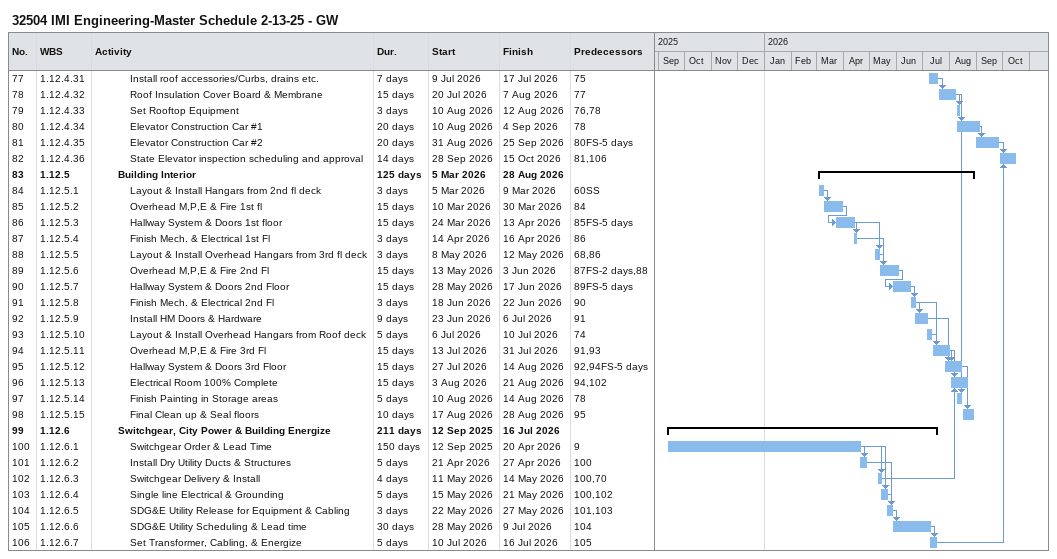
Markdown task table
32504 IMI Engineering-Master Schedule 2-13-25 - GW

| ID | WBS | Task | Duration | Start | Finish | Predecessors |
|---|---|---|---|---|---|---|
| 77 | 1.12.4.31 | Install roof accessories/Curbs, drains etc. | 7d | 2026-07-09 | 2026-07-17 | 75 |
| 78 | 1.12.4.32 | Roof Insulation Cover Board & Membrane | 15d | 2026-07-20 | 2026-08-07 | 77 |
| 79 | 1.12.4.33 | Set Rooftop Equipment | 3d | 2026-08-10 | 2026-08-12 | 76, 78 |
| 80 | 1.12.4.34 | Elevator Construction Car #1 | 20d | 2026-08-10 | 2026-09-04 | 78 |
| 81 | 1.12.4.35 | Elevator Construction Car #2 | 20d | 2026-08-31 | 2026-09-25 | 80FS-5d |
| 82 | 1.12.4.36 | State Elevator inspection scheduling and approval | 14d | 2026-09-28 | 2026-10-15 | 81, 106 |
| 83 | 1.12.5 | **Building Interior** | 125d | 2026-03-05 | 2026-08-28 |  |
| 84 | 1.12.5.1 | Layout & Install Hangars from 2nd fl deck | 3d | 2026-03-05 | 2026-03-09 | 60SS |
| 85 | 1.12.5.2 | Overhead M,P,E & Fire 1st fl | 15d | 2026-03-10 | 2026-03-30 | 84 |
| 86 | 1.12.5.3 | Hallway System & Doors 1st floor | 15d | 2026-03-24 | 2026-04-13 | 85FS-5d |
| 87 | 1.12.5.4 | Finish Mech. & Electrical 1st Fl | 3d | 2026-04-14 | 2026-04-16 | 86 |
| 88 | 1.12.5.5 | Layout & Install Overhead Hangars from 3rd fl deck | 3d | 2026-05-08 | 2026-05-12 | 68, 86 |
| 89 | 1.12.5.6 | Overhead M,P,E & Fire 2nd Fl | 15d | 2026-05-13 | 2026-06-03 | 87FS-2d, 88 |
| 90 | 1.12.5.7 | Hallway System & Doors 2nd Floor | 15d | 2026-05-28 | 2026-06-17 | 89FS-5d |
| 91 | 1.12.5.8 | Finish Mech. & Electrical 2nd Fl | 3d | 2026-06-18 | 2026-06-22 | 90 |
| 92 | 1.12.5.9 | Install HM Doors & Hardware | 9d | 2026-06-23 | 2026-07-06 | 91 |
| 93 | 1.12.5.10 | Layout & Install Overhead Hangars from Roof deck | 5d | 2026-07-06 | 2026-07-10 | 74 |
| 94 | 1.12.5.11 | Overhead M,P,E & Fire 3rd Fl | 15d | 2026-07-13 | 2026-07-31 | 91, 93 |
| 95 | 1.12.5.12 | Hallway System & Doors 3rd Floor | 15d | 2026-07-27 | 2026-08-14 | 92, 94FS-5d |
| 96 | 1.12.5.13 | Electrical Room 100% Complete | 15d | 2026-08-03 | 2026-08-21 | 94, 102 |
| 97 | 1.12.5.14 | Finish Painting in Storage areas | 5d | 2026-08-10 | 2026-08-14 | 78 |
| 98 | 1.12.5.15 | Final Clean up & Seal floors | 10d | 2026-08-17 | 2026-08-28 | 95 |
| 99 | 1.12.6 | **Switchgear, City Power & Building Energize** | 211d | 2025-09-12 | 2026-07-16 |  |
| 100 | 1.12.6.1 | Switchgear Order & Lead Time | 150d | 2025-09-12 | 2026-04-20 | 9 |
| 101 | 1.12.6.2 | Install Dry Utility Ducts & Structures | 5d | 2026-04-21 | 2026-04-27 | 100 |
| 102 | 1.12.6.3 | Switchgear Delivery & Install | 4d | 2026-05-11 | 2026-05-14 | 100, 70 |
| 103 | 1.12.6.4 | Single line Electrical & Grounding | 5d | 2026-05-15 | 2026-05-21 | 100, 102 |
| 104 | 1.12.6.5 | SDG&E Utility Release for Equipment & Cabling | 3d | 2026-05-22 | 2026-05-27 | 101, 103 |
| 105 | 1.12.6.6 | SDG&E Utility Scheduling & Lead time | 30d | 2026-05-28 | 2026-07-09 | 104 |
| 106 | 1.12.6.7 | Set Transformer, Cabling, & Energize | 5d | 2026-07-10 | 2026-07-16 | 105 |
